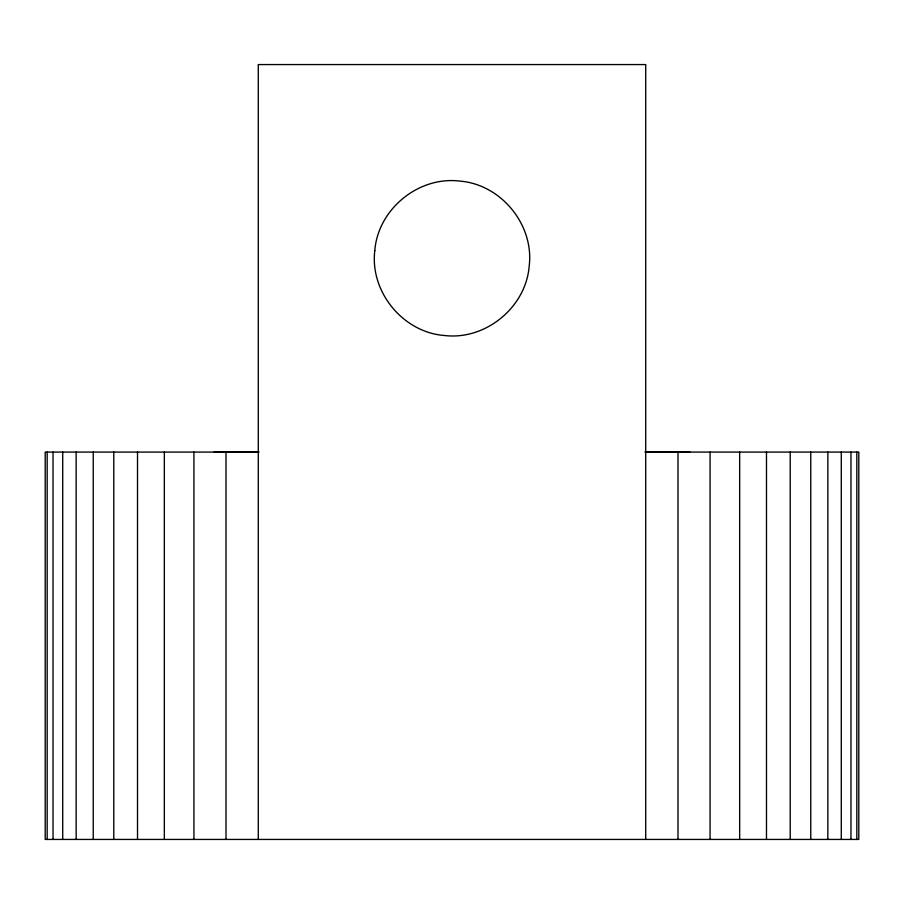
<?xml version="1.0" encoding="UTF-8"?>
<svg xmlns="http://www.w3.org/2000/svg" width="904" height="904" viewBox="0 0 904 904"><rect width="100%" height="100%" fill="white"/><g stroke="black" fill="none" stroke-linecap="round" stroke-linejoin="round"><path stroke-width="1.36" d="M226.011 452L214.135 452.079L258.284 452L226.011 452L226.011 839.432M677.989 452L645.716 452L689.865 452.079L677.989 452L677.989 839.432M259.143 452.079L45.2 452.079L45.2 839.432L858.8 839.432L858.8 452.079L644.857 452.079M856.822 452.079L856.822 839.432M850.969 452.079L850.969 839.432M841.285 452.079L841.285 839.432M827.849 452.079L827.849 839.432M810.764 452.079L810.764 839.432M790.22 452.079L790.22 839.432M766.479 452.079L766.479 839.432M739.664 452.079L739.664 839.432M710.069 452.079L710.069 839.432M645.716 839.432L645.716 64.568L258.284 64.568L258.284 839.432M193.931 452.079L193.931 839.432M164.336 452.079L164.336 839.432M137.521 452.079L137.521 839.432M113.78 452.079L113.78 839.432M93.236 452.079L93.236 839.432M76.151 452.079L76.151 839.432M62.715 452.079L62.715 839.432M53.031 452.079L53.031 839.432M47.177 452.079L47.177 839.432M374.787 250.69C369.792 291.868 403.048 332.378 444.406 335.497C485.572 340.503 526.094 307.236 529.213 265.878C534.219 224.712 500.952 184.19 459.594 181.071C418.428 176.065 377.906 209.332 374.787 250.69"/></g></svg>
